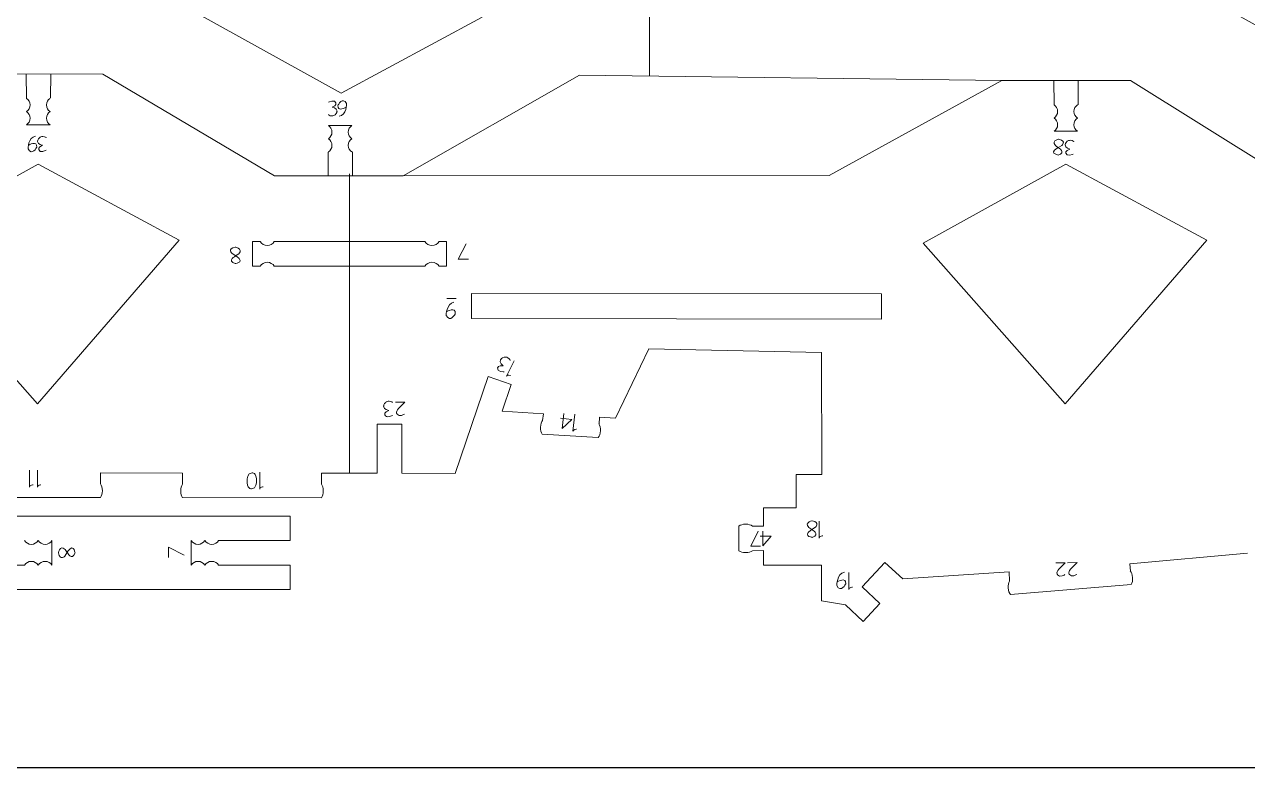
# Model space of a CAD drawing. Header units: centimetres. Extents: x -25 to 25, y -32.5 to 32.5.
# Drawn here: x -2.24 to 13.33, y -32.5 to -23.04 of the extents above; entities that cross this region are included whole.
import ezdxf

# ---------------------------------------------------------------- set-up
doc = ezdxf.new("R2010")
doc.units = ezdxf.units.CM
doc.header["$MEASUREMENT"] = 0
doc.layers.add('Capa 1', color=7, linetype='Continuous')

msp = doc.modelspace()

# ---------------------------------------------------------------- linework, layer by layer
at = {"layer": 'Capa 1', "color": 254}
msp.add_lwpolyline([(-25, -32.5), (25, -32.5), (25, 32.5), (-25, 32.5), (-25, -32.5)], close=True, dxfattribs=at)
at = {"layer": 'Capa 1', "color": 250, "lineweight": 9}
for points in [[(5.71897, -19.88756), (5.71897, -19.88756), (5.71851, -23.69702), (5.71851, -23.69702)], [(-2.21394, -23.98129), (-2.21394, -23.98129), (-2.21719, -23.67347), (-2.21719, -23.67347)], [(-1.90576, -23.67323), (-1.90576, -23.67323), (-1.90698, -23.97302), (-1.90698, -23.97302)], [(4.82706, -23.68529), (4.82706, -23.68529), (10.20165, -23.75597), (10.20165, -23.75597)], [(10.86761, -24.06379), (10.86761, -24.06379), (10.86436, -23.75597), (10.86436, -23.75597)], [(11.17579, -23.75573), (11.17579, -23.75573), (11.17454, -24.06434), (11.17454, -24.06434)], [(-1.91392, -24.31833), (-1.91392, -24.31833), (-2.21393, -24.31817), (-2.21393, -24.31817)], [(1.92902, -24.32665), (1.92902, -24.32665), (1.62901, -24.32681), (1.62901, -24.32681)], [(11.16762, -24.40083), (11.16762, -24.40083), (10.86761, -24.40067), (10.86761, -24.40067)], [(1.62593, -24.66721), (1.62593, -24.66721), (1.62576, -24.97151), (1.62576, -24.97151)], [(1.93719, -24.97175), (1.93719, -24.97175), (1.93593, -24.66312), (1.93593, -24.66312)], [(1.89685, -24.94401), (1.89685, -24.94401), (1.89639, -28.75347), (1.89639, -28.75347)], [(2.5802, -24.96755), (2.5802, -24.96755), (8.0029, -24.96279), (8.0029, -24.96279)], [(2.86151, -25.80497), (2.86151, -25.80497), (0.94137, -25.80476), (0.94137, -25.80476)], [(0.94137, -26.11824), (0.94137, -26.11824), (2.85647, -26.11675), (2.85647, -26.11675)], [(3.6627, -27.52236), (3.6627, -27.52236), (3.24146, -28.75482), (3.24146, -28.75482)], [(3.6627, -27.52236), (3.6627, -27.52236), (3.24146, -28.75482), (3.24146, -28.75482)], [(5.06438, -28.29918), (5.06438, -28.29918), (4.34978, -28.25438), (4.34978, -28.25438)], [(-1.27152, -28.75026), (-1.27152, -28.75026), (-1.27183, -28.88887), (-1.27183, -28.88887)], [(1.54063, -28.7531), (1.54063, -28.7531), (1.54031, -28.8917), (1.54031, -28.8917)], [(-1.27184, -29.06235), (-1.27184, -29.06235), (-3.03872, -29.06057), (-3.03872, -29.06057)], [(1.54031, -29.06519), (1.54031, -29.06519), (-0.22657, -29.06341), (-0.22657, -29.06341)], [(6.85563, -29.7401), (6.85563, -29.7401), (6.85564, -29.42573), (6.85564, -29.42573)], [(-1.88929, -29.92302), (-1.88929, -29.92302), (-1.88946, -29.61092), (-1.88946, -29.61092)], [(-0.11817, -29.92302), (-0.11817, -29.92302), (-0.11801, -29.61092), (-0.11801, -29.61092)], [(0.23245, -29.61092), (0.23245, -29.61092), (1.14424, -29.61092), (1.14424, -29.61092)], [(-2.23975, -29.92302), (-2.23975, -29.92302), (-3.15171, -29.92302), (-3.15171, -29.92302)], [(0.23228, -29.92302), (0.23228, -29.92302), (1.14424, -29.92302), (1.14424, -29.92302)], [(11.84988, -30.16969), (11.84988, -30.16969), (10.31409, -30.29881), (10.31409, -30.29881)]]:
    msp.add_open_spline(points, degree=3, dxfattribs=at)
for points, knots in [([(3.58605, -22.9457), (3.58605, -22.9457), (1.79234, -23.91479), (1.79234, -23.91479), (1.79234, -23.91479), (1.79234, -23.91479), (-0.02356, -22.90824), (-0.02356, -22.90824), (-0.02356, -22.90824), (-0.02356, -22.90824), (1.78328, -20.86414), (1.78328, -20.86414), (1.78328, -20.86414), (1.78328, -20.86414), (3.58605, -22.9457), (3.58605, -22.9457)], [0, 0, 0, 0, 0.2, 0.2, 0.2, 0.2, 0.4, 0.4, 0.4, 0.4, 0.6, 0.6, 0.6, 0.6, 1, 1, 1, 1]), ([(16.65428, -22.86943), (16.65428, -22.86943), (14.86056, -23.83852), (14.86056, -23.83852), (14.86056, -23.83852), (14.86056, -23.83852), (13.04467, -22.83197), (13.04467, -22.83197), (13.04467, -22.83197), (13.04467, -22.83197), (14.8515, -20.78787), (14.8515, -20.78787), (14.8515, -20.78787), (14.8515, -20.78787), (16.65428, -22.86943), (16.65428, -22.86943)], [0, 0, 0, 0, 0.2, 0.2, 0.2, 0.2, 0.4, 0.4, 0.4, 0.4, 0.6, 0.6, 0.6, 0.6, 1, 1, 1, 1]), ([(-3.48658, -23.16955), (-3.48658, -23.16955), (-3.8706, -23.16779), (-3.8706, -23.16779), (-3.8706, -23.16779), (-3.8706, -23.16779), (-3.4509, -23.66915), (-3.4509, -23.66915), (-3.4509, -23.66915), (-3.4509, -23.66915), (-1.24238, -23.67348), (-1.24238, -23.67348)], [0, 0, 0, 0, 0.25, 0.25, 0.25, 0.25, 0.5, 0.5, 0.5, 0.5, 1, 1, 1, 1]), ([(-1.24238, -23.67347), (-1.24238, -23.67347), (0.94268, -24.96755), (0.94268, -24.96755), (0.94268, -24.96755), (0.94268, -24.96755), (2.5802, -24.96755), (2.5802, -24.96755), (2.5802, -24.96755), (2.5802, -24.96755), (4.82706, -23.68529), (4.82706, -23.68529)], [0, 0, 0, 0, 0.25, 0.25, 0.25, 0.25, 0.5, 0.5, 0.5, 0.5, 1, 1, 1, 1]), ([(8.0029, -24.96279), (8.0029, -24.96279), (10.20165, -23.75597), (10.20165, -23.75597), (10.20165, -23.75597), (10.20165, -23.75597), (11.83917, -23.75597), (11.83917, -23.75597), (11.83917, -23.75597), (11.83917, -23.75597), (13.68298, -24.9047), (13.68298, -24.9047)], [0, 0, 0, 0, 0.25, 0.25, 0.25, 0.25, 0.5, 0.5, 0.5, 0.5, 1, 1, 1, 1]), ([(-2.21393, -23.98129), (-2.18623, -23.99907), (-2.16787, -24.03015), (-2.16787, -24.06551), (-2.16787, -24.06551), (-2.16787, -24.10087), (-2.18623, -24.13195), (-2.21393, -24.14973)], [0, 0, 0, 0, 0.33333333, 0.33333333, 0.33333333, 0.33333333, 1, 1, 1, 1]), ([(-1.91392, -23.98145), (-1.94162, -23.99923), (-1.95998, -24.03031), (-1.95998, -24.06567), (-1.95998, -24.06567), (-1.95998, -24.10103), (-1.94162, -24.13211), (-1.91392, -24.14989)], [0, 0, 0, 0, 0.33333333, 0.33333333, 0.33333333, 0.33333333, 1, 1, 1, 1]), ([(10.86761, -24.06379), (10.89531, -24.08157), (10.91367, -24.11265), (10.91367, -24.14801), (10.91367, -24.14801), (10.91367, -24.18337), (10.89531, -24.21445), (10.86761, -24.23223)], [0, 0, 0, 0, 0.33333333, 0.33333333, 0.33333333, 0.33333333, 1, 1, 1, 1]), ([(11.16762, -24.06395), (11.13992, -24.08173), (11.12156, -24.11281), (11.12156, -24.14817), (11.12156, -24.14817), (11.12156, -24.18353), (11.13992, -24.21461), (11.16762, -24.23239)], [0, 0, 0, 0, 0.33333333, 0.33333333, 0.33333333, 0.33333333, 1, 1, 1, 1]), ([(-2.21393, -24.14973), (-2.18623, -24.16751), (-2.16787, -24.19859), (-2.16787, -24.23395), (-2.16787, -24.23395), (-2.16787, -24.26931), (-2.18623, -24.30039), (-2.21393, -24.31817)], [0, 0, 0, 0, 0.33333333, 0.33333333, 0.33333333, 0.33333333, 1, 1, 1, 1]), ([(-1.91392, -24.14989), (-1.94162, -24.16767), (-1.95998, -24.19875), (-1.95998, -24.23411), (-1.95998, -24.23411), (-1.95998, -24.26947), (-1.94162, -24.30055), (-1.91392, -24.31833)], [0, 0, 0, 0, 0.33333333, 0.33333333, 0.33333333, 0.33333333, 1, 1, 1, 1]), ([(10.86761, -24.23223), (10.89531, -24.25001), (10.91367, -24.28109), (10.91367, -24.31645), (10.91367, -24.31645), (10.91367, -24.35181), (10.89531, -24.38289), (10.86761, -24.40067)], [0, 0, 0, 0, 0.33333333, 0.33333333, 0.33333333, 0.33333333, 1, 1, 1, 1]), ([(11.16762, -24.23239), (11.13992, -24.25017), (11.12156, -24.28125), (11.12156, -24.31661), (11.12156, -24.31661), (11.12156, -24.35197), (11.13992, -24.38305), (11.16762, -24.40083)], [0, 0, 0, 0, 0.33333333, 0.33333333, 0.33333333, 0.33333333, 1, 1, 1, 1]), ([(1.62901, -24.49525), (1.65671, -24.47747), (1.67507, -24.44639), (1.67507, -24.41103), (1.67507, -24.41103), (1.67507, -24.37567), (1.65671, -24.34459), (1.62901, -24.32681)], [0, 0, 0, 0, 0.33333333, 0.33333333, 0.33333333, 0.33333333, 1, 1, 1, 1]), ([(1.92902, -24.49509), (1.90132, -24.47731), (1.88296, -24.44623), (1.88296, -24.41087), (1.88296, -24.41087), (1.88296, -24.37551), (1.90132, -24.34443), (1.92902, -24.32665)], [0, 0, 0, 0, 0.33333333, 0.33333333, 0.33333333, 0.33333333, 1, 1, 1, 1]), ([(1.62901, -24.66369), (1.65671, -24.64591), (1.67507, -24.61483), (1.67507, -24.57947), (1.67507, -24.57947), (1.67507, -24.54411), (1.65671, -24.51303), (1.62901, -24.49525)], [0, 0, 0, 0, 0.33333333, 0.33333333, 0.33333333, 0.33333333, 1, 1, 1, 1]), ([(1.92902, -24.66353), (1.90132, -24.64575), (1.88296, -24.61467), (1.88296, -24.57931), (1.88296, -24.57931), (1.88296, -24.54395), (1.90132, -24.51287), (1.92902, -24.49509)], [0, 0, 0, 0, 0.33333333, 0.33333333, 0.33333333, 0.33333333, 1, 1, 1, 1]), ([(-0.27022, -25.78669), (-0.27022, -25.78669), (-2.06394, -24.8176), (-2.06394, -24.8176), (-2.06394, -24.8176), (-2.06394, -24.8176), (-3.87983, -25.82415), (-3.87983, -25.82415), (-3.87983, -25.82415), (-3.87983, -25.82415), (-2.073, -27.86824), (-2.073, -27.86824), (-2.073, -27.86824), (-2.073, -27.86824), (-0.27022, -25.78669), (-0.27022, -25.78669)], [0, 0, 0, 0, 0.2, 0.2, 0.2, 0.2, 0.4, 0.4, 0.4, 0.4, 0.6, 0.6, 0.6, 0.6, 1, 1, 1, 1]), ([(12.81133, -25.78669), (12.81133, -25.78669), (11.01761, -24.8176), (11.01761, -24.8176), (11.01761, -24.8176), (11.01761, -24.8176), (9.20172, -25.82415), (9.20172, -25.82415), (9.20172, -25.82415), (9.20172, -25.82415), (11.00855, -27.86824), (11.00855, -27.86824), (11.00855, -27.86824), (11.00855, -27.86824), (12.81133, -25.78669), (12.81133, -25.78669)], [0, 0, 0, 0, 0.2, 0.2, 0.2, 0.2, 0.4, 0.4, 0.4, 0.4, 0.6, 0.6, 0.6, 0.6, 1, 1, 1, 1]), ([(0.75981, -26.11824), (0.75981, -26.11824), (0.66452, -26.11836), (0.66452, -26.11836), (0.66452, -26.11836), (0.66452, -26.11836), (0.66452, -25.80476), (0.66452, -25.80476), (0.66452, -25.80476), (0.66452, -25.80476), (0.75983, -25.80476), (0.75983, -25.80476)], [0, 0, 0, 0, 0.25, 0.25, 0.25, 0.25, 0.5, 0.5, 0.5, 0.5, 1, 1, 1, 1]), ([(0.94137, -25.80476), (0.9222, -25.83461), (0.88871, -25.8544), (0.8506, -25.8544), (0.8506, -25.8544), (0.81249, -25.8544), (0.77899, -25.83461), (0.75983, -25.80476)], [0, 0, 0, 0, 0.33333333, 0.33333333, 0.33333333, 0.33333333, 1, 1, 1, 1]), ([(2.85647, -25.80476), (2.87564, -25.83461), (2.90913, -25.8544), (2.94725, -25.8544), (2.94725, -25.8544), (2.98535, -25.8544), (3.01885, -25.83461), (3.03801, -25.80476)], [0, 0, 0, 0, 0.33333333, 0.33333333, 0.33333333, 0.33333333, 1, 1, 1, 1]), ([(3.03803, -26.11824), (3.03803, -26.11824), (3.13333, -26.11836), (3.13333, -26.11836), (3.13333, -26.11836), (3.13333, -26.11836), (3.13333, -25.80476), (3.13333, -25.80476), (3.13333, -25.80476), (3.13333, -25.80476), (3.03801, -25.80476), (3.03801, -25.80476)], [0, 0, 0, 0, 0.25, 0.25, 0.25, 0.25, 0.5, 0.5, 0.5, 0.5, 1, 1, 1, 1]), ([(0.94137, -26.11824), (0.9222, -26.08838), (0.88871, -26.0686), (0.8506, -26.0686), (0.8506, -26.0686), (0.81249, -26.0686), (0.77899, -26.08838), (0.75983, -26.11824)], [0, 0, 0, 0, 0.33333333, 0.33333333, 0.33333333, 0.33333333, 1, 1, 1, 1]), ([(2.85647, -26.11824), (2.87564, -26.08838), (2.90913, -26.0686), (2.94725, -26.0686), (2.94725, -26.0686), (2.98535, -26.0686), (3.01885, -26.08838), (3.03801, -26.11824)], [0, 0, 0, 0, 0.33333333, 0.33333333, 0.33333333, 0.33333333, 1, 1, 1, 1]), ([(8.66923, -26.79051), (8.66923, -26.79051), (3.45253, -26.78526), (3.45253, -26.78526), (3.45253, -26.78526), (3.45253, -26.78526), (3.45285, -26.46393), (3.45285, -26.46393), (3.45285, -26.46393), (3.45285, -26.46393), (8.66955, -26.46918), (8.66955, -26.46918), (8.66955, -26.46918), (8.66955, -26.46918), (8.66923, -26.79051), (8.66923, -26.79051)], [0, 0, 0, 0, 0.2, 0.2, 0.2, 0.2, 0.4, 0.4, 0.4, 0.4, 0.6, 0.6, 0.6, 0.6, 1, 1, 1, 1]), ([(5.70944, -27.16811), (5.70944, -27.16811), (5.28473, -28.05275), (5.28473, -28.05275), (5.28473, -28.05275), (5.28473, -28.05275), (5.08063, -28.03997), (5.08063, -28.03997), (5.08063, -28.03997), (5.08063, -28.03997), (5.07514, -28.12745), (5.07514, -28.12745)], [0, 0, 0, 0, 0.25, 0.25, 0.25, 0.25, 0.5, 0.5, 0.5, 0.5, 1, 1, 1, 1]), ([(7.02913, -29.42573), (7.02913, -29.42573), (7.16772, -29.42801), (7.16772, -29.42801), (7.16772, -29.42801), (7.16772, -29.42801), (7.16773, -29.19406), (7.16773, -29.19406), (7.16773, -29.19406), (7.16773, -29.19406), (7.58403, -29.19406), (7.58403, -29.19406), (7.58403, -29.19406), (7.58403, -29.19406), (7.58403, -28.77088), (7.58403, -28.77088), (7.58403, -28.77088), (7.58403, -28.77088), (7.91074, -28.77088), (7.91074, -28.77088), (7.91074, -28.77088), (7.91074, -28.77088), (7.90785, -27.21442), (7.90785, -27.21442), (7.90785, -27.21442), (7.90785, -27.21442), (5.70944, -27.16811), (5.70944, -27.16811)], [0, 0, 0, 0, 0.125, 0.125, 0.125, 0.125, 0.25, 0.25, 0.25, 0.25, 0.375, 0.375, 0.375, 0.375, 0.5, 0.5, 0.5, 0.5, 0.625, 0.625, 0.625, 0.625, 0.75, 0.75, 0.75, 0.75, 1, 1, 1, 1]), ([(4.35686, -28.08103), (4.35686, -28.08103), (4.36604, -27.99518), (4.36604, -27.99518), (4.36604, -27.99518), (4.36604, -27.99518), (3.84273, -27.96237), (3.84273, -27.96237), (3.84273, -27.96237), (3.84273, -27.96237), (3.95805, -27.62324), (3.95805, -27.62324), (3.95805, -27.62324), (3.95805, -27.62324), (3.6627, -27.52236), (3.6627, -27.52236)], [0, 0, 0, 0, 0.2, 0.2, 0.2, 0.2, 0.4, 0.4, 0.4, 0.4, 0.6, 0.6, 0.6, 0.6, 1, 1, 1, 1]), ([(3.24146, -28.75482), (3.24146, -28.75482), (2.56642, -28.75414), (2.56642, -28.75414), (2.56642, -28.75414), (2.56642, -28.75414), (2.56642, -28.1291), (2.56642, -28.1291), (2.56642, -28.1291), (2.56642, -28.1291), (2.25215, -28.1291), (2.25215, -28.1291), (2.25215, -28.1291), (2.25215, -28.1291), (2.25215, -28.75383), (2.25215, -28.75383), (2.25215, -28.75383), (2.25215, -28.75383), (1.54063, -28.7531), (1.54063, -28.7531)], [0, 0, 0, 0, 0.16666667, 0.16666667, 0.16666667, 0.16666667, 0.33333333, 0.33333333, 0.33333333, 0.33333333, 0.5, 0.5, 0.5, 0.5, 0.66666667, 0.66666667, 0.66666667, 0.66666667, 1, 1, 1, 1]), ([(4.34978, -28.25438), (4.33627, -28.2355), (4.32813, -28.20313), (4.32962, -28.16674), (4.32962, -28.16674), (4.33111, -28.13035), (4.34186, -28.09875), (4.35686, -28.08103)], [0, 0, 0, 0, 0.33333333, 0.33333333, 0.33333333, 0.33333333, 1, 1, 1, 1]), ([(5.06438, -28.29918), (5.07965, -28.2817), (5.09089, -28.25027), (5.09294, -28.21391), (5.09294, -28.21391), (5.09499, -28.17754), (5.08734, -28.14505), (5.07413, -28.12596)], [0, 0, 0, 0, 0.33333333, 0.33333333, 0.33333333, 0.33333333, 1, 1, 1, 1]), ([(-0.22656, -28.89348), (-0.22656, -28.89348), (-0.22626, -28.75132), (-0.22626, -28.75132), (-0.22626, -28.75132), (-0.22626, -28.75132), (-1.27152, -28.75026), (-1.27152, -28.75026)], [0, 0, 0, 0, 0.33333333, 0.33333333, 0.33333333, 0.33333333, 1, 1, 1, 1]), ([(-1.27183, -29.06236), (-1.25756, -29.04405), (-1.24811, -29.01204), (-1.24811, -28.97562), (-1.24811, -28.97562), (-1.24811, -28.9392), (-1.25756, -28.90718), (-1.27183, -28.88887)], [0, 0, 0, 0, 0.33333333, 0.33333333, 0.33333333, 0.33333333, 1, 1, 1, 1]), ([(-0.22656, -29.06697), (-0.24083, -29.04866), (-0.25028, -29.01665), (-0.25028, -28.98023), (-0.25028, -28.98023), (-0.25028, -28.94381), (-0.24083, -28.91179), (-0.22656, -28.89348)], [0, 0, 0, 0, 0.33333333, 0.33333333, 0.33333333, 0.33333333, 1, 1, 1, 1]), ([(1.54031, -29.06519), (1.55458, -29.04688), (1.56403, -29.01487), (1.56403, -28.97845), (1.56403, -28.97845), (1.56403, -28.94203), (1.55458, -28.91001), (1.54031, -28.8917)], [0, 0, 0, 0, 0.33333333, 0.33333333, 0.33333333, 0.33333333, 1, 1, 1, 1]), ([(-3.15171, -29.29889), (-3.15171, -29.29889), (1.14424, -29.29889), (1.14424, -29.29889), (1.14424, -29.29889), (1.14424, -29.29889), (1.14424, -29.61092), (1.14424, -29.61092)], [0, 0, 0, 0, 0.33333333, 0.33333333, 0.33333333, 0.33333333, 1, 1, 1, 1]), ([(7.02913, -29.42573), (7.01082, -29.41146), (6.97881, -29.40201), (6.94239, -29.40201), (6.94239, -29.40201), (6.90597, -29.40201), (6.87395, -29.41146), (6.85564, -29.42573)], [0, 0, 0, 0, 0.33333333, 0.33333333, 0.33333333, 0.33333333, 1, 1, 1, 1]), ([(-2.23992, -29.61092), (-2.22142, -29.63974), (-2.18909, -29.65884), (-2.1523, -29.65884), (-2.1523, -29.65884), (-2.11552, -29.65884), (-2.08318, -29.63974), (-2.06469, -29.61092)], [0, 0, 0, 0, 0.33333333, 0.33333333, 0.33333333, 0.33333333, 1, 1, 1, 1]), ([(-2.06469, -29.61092), (-2.04619, -29.63974), (-2.01386, -29.65884), (-1.97707, -29.65884), (-1.97707, -29.65884), (-1.94029, -29.65884), (-1.90796, -29.63974), (-1.88946, -29.61092)], [0, 0, 0, 0, 0.33333333, 0.33333333, 0.33333333, 0.33333333, 1, 1, 1, 1]), ([(0.05722, -29.61092), (0.03873, -29.63974), (0.00639, -29.65884), (-0.03039, -29.65884), (-0.03039, -29.65884), (-0.06718, -29.65884), (-0.09951, -29.63974), (-0.11801, -29.61092)], [0, 0, 0, 0, 0.33333333, 0.33333333, 0.33333333, 0.33333333, 1, 1, 1, 1]), ([(0.23245, -29.61092), (0.21395, -29.63974), (0.18162, -29.65884), (0.14484, -29.65884), (0.14484, -29.65884), (0.10805, -29.65884), (0.07572, -29.63974), (0.05722, -29.61092)], [0, 0, 0, 0, 0.33333333, 0.33333333, 0.33333333, 0.33333333, 1, 1, 1, 1]), ([(7.02912, -29.7401), (7.01081, -29.75437), (6.9788, -29.76382), (6.94238, -29.76382), (6.94238, -29.76382), (6.90596, -29.76382), (6.87394, -29.75437), (6.85563, -29.7401)], [0, 0, 0, 0, 0.33333333, 0.33333333, 0.33333333, 0.33333333, 1, 1, 1, 1]), ([(7.90854, -30.37931), (7.90854, -30.37931), (7.90779, -29.92234), (7.90779, -29.92234), (7.90779, -29.92234), (7.90779, -29.92234), (7.16773, -29.92234), (7.16773, -29.92234), (7.16773, -29.92234), (7.16773, -29.92234), (7.16773, -29.73782), (7.16773, -29.73782), (7.16773, -29.73782), (7.16773, -29.73782), (7.02912, -29.7401), (7.02912, -29.7401)], [0, 0, 0, 0, 0.2, 0.2, 0.2, 0.2, 0.4, 0.4, 0.4, 0.4, 0.6, 0.6, 0.6, 0.6, 1, 1, 1, 1]), ([(-2.23975, -29.92302), (-2.22125, -29.89421), (-2.18892, -29.87511), (-2.15214, -29.87511), (-2.15214, -29.87511), (-2.11535, -29.87511), (-2.08302, -29.89421), (-2.06452, -29.92302)], [0, 0, 0, 0, 0.33333333, 0.33333333, 0.33333333, 0.33333333, 1, 1, 1, 1]), ([(-2.06452, -29.92302), (-2.04602, -29.89421), (-2.01369, -29.87511), (-1.97691, -29.87511), (-1.97691, -29.87511), (-1.94012, -29.87511), (-1.90779, -29.89421), (-1.88929, -29.92302)], [0, 0, 0, 0, 0.33333333, 0.33333333, 0.33333333, 0.33333333, 1, 1, 1, 1]), ([(0.05706, -29.92302), (0.03856, -29.89421), (0.00623, -29.87511), (-0.03056, -29.87511), (-0.03056, -29.87511), (-0.06734, -29.87511), (-0.09968, -29.89421), (-0.11817, -29.92302)], [0, 0, 0, 0, 0.33333333, 0.33333333, 0.33333333, 0.33333333, 1, 1, 1, 1]), ([(0.23228, -29.92302), (0.21379, -29.89421), (0.18145, -29.87511), (0.14467, -29.87511), (0.14467, -29.87511), (0.10788, -29.87511), (0.07555, -29.89421), (0.05706, -29.92302)], [0, 0, 0, 0, 0.33333333, 0.33333333, 0.33333333, 0.33333333, 1, 1, 1, 1]), ([(10.3008, -30.12583), (10.3008, -30.12583), (10.29491, -30.00857), (10.29491, -30.00857), (10.29491, -30.00857), (10.29491, -30.00857), (8.94483, -30.09727), (8.94483, -30.09727), (8.94483, -30.09727), (8.94483, -30.09727), (8.71198, -29.88862), (8.71198, -29.88862), (8.71198, -29.88862), (8.71198, -29.88862), (8.42411, -30.20037), (8.42411, -30.20037), (8.42411, -30.20037), (8.42411, -30.20037), (8.65203, -30.41358), (8.65203, -30.41358), (8.65203, -30.41358), (8.65203, -30.41358), (8.43883, -30.64149), (8.43883, -30.64149), (8.43883, -30.64149), (8.43883, -30.64149), (8.2109, -30.42829), (8.2109, -30.42829), (8.2109, -30.42829), (8.2109, -30.42829), (7.90854, -30.37931), (7.90854, -30.37931)], [0, 0, 0, 0, 0.11111111, 0.11111111, 0.11111111, 0.11111111, 0.22222222, 0.22222222, 0.22222222, 0.22222222, 0.33333333, 0.33333333, 0.33333333, 0.33333333, 0.44444444, 0.44444444, 0.44444444, 0.44444444, 0.55555556, 0.55555556, 0.55555556, 0.55555556, 0.66666667, 0.66666667, 0.66666667, 0.66666667, 0.77777778, 0.77777778, 0.77777778, 0.77777778, 1, 1, 1, 1]), ([(13.3313, -29.76891), (13.3313, -29.76891), (11.83475, -29.90771), (11.83475, -29.90771), (11.83475, -29.90771), (11.83475, -29.90771), (11.83997, -29.99813), (11.83997, -29.99813)], [0, 0, 0, 0, 0.33333333, 0.33333333, 0.33333333, 0.33333333, 1, 1, 1, 1]), ([(1.14424, -29.92302), (1.14424, -29.92302), (1.14424, -30.23516), (1.14424, -30.23516), (1.14424, -30.23516), (1.14424, -30.23516), (-3.15171, -30.23516), (-3.15171, -30.23516)], [0, 0, 0, 0, 0.33333333, 0.33333333, 0.33333333, 0.33333333, 1, 1, 1, 1]), ([(11.84988, -30.1697), (11.86293, -30.1505), (11.87029, -30.11794), (11.86792, -30.0816), (11.86792, -30.0816), (11.86556, -30.04526), (11.85405, -30.01393), (11.83862, -29.99658)], [0, 0, 0, 0, 0.33333333, 0.33333333, 0.33333333, 0.33333333, 1, 1, 1, 1]), ([(10.31409, -30.29881), (10.29846, -30.28165), (10.28659, -30.25045), (10.2838, -30.21414), (10.2838, -30.21414), (10.28101, -30.17782), (10.28798, -30.14518), (10.3008, -30.12583)], [0, 0, 0, 0, 0.33333333, 0.33333333, 0.33333333, 0.33333333, 1, 1, 1, 1])]:
    msp.add_open_spline(points, degree=3, knots=knots, dxfattribs=at)
at = {"layer": 'Capa 1', "color": 240, "lineweight": 9}
for points, knots in [([(1.85701, -24.09411), (1.85701, -24.09411), (1.74234, -24.1589), (1.75056, -24.07044), (1.75056, -24.07044), (1.75056, -24.07044), (1.81024, -23.95081), (1.86189, -24.04852), (1.86189, -24.04852), (1.86189, -24.04852), (1.86142, -24.19365), (1.76682, -24.2099)], [0, 0, 0, 0, 0.25, 0.25, 0.25, 0.25, 0.5, 0.5, 0.5, 0.5, 1, 1, 1, 1]), ([(1.62953, -24.18817), (1.62953, -24.18817), (1.63676, -24.20665), (1.67281, -24.20545), (1.67281, -24.20545), (1.69152, -24.20483), (1.70492, -24.19814), (1.71464, -24.19049), (1.71464, -24.19049), (1.73834, -24.17179), (1.73956, -24.14275), (1.73956, -24.14275), (1.73956, -24.14275), (1.73834, -24.10104), (1.67712, -24.093), (1.67712, -24.093), (1.67712, -24.093), (1.73708, -24.07071), (1.72471, -24.03858), (1.72471, -24.03858), (1.72471, -24.03858), (1.71607, -23.98915), (1.62953, -24.03114), (1.62953, -24.03114)], [0, 0, 0, 0, 0.14285714, 0.14285714, 0.14285714, 0.14285714, 0.28571429, 0.28571429, 0.28571429, 0.28571429, 0.42857143, 0.42857143, 0.42857143, 0.42857143, 0.57142857, 0.57142857, 0.57142857, 0.57142857, 0.71428571, 0.71428571, 0.71428571, 0.71428571, 1, 1, 1, 1]), ([(-2.18974, -24.57805), (-2.18974, -24.57805), (-2.07507, -24.51326), (-2.08329, -24.60172), (-2.08329, -24.60172), (-2.08329, -24.60172), (-2.14297, -24.72135), (-2.19462, -24.62364), (-2.19462, -24.62364), (-2.19462, -24.62364), (-2.19415, -24.47851), (-2.09955, -24.46226)], [0, 0, 0, 0, 0.25, 0.25, 0.25, 0.25, 0.5, 0.5, 0.5, 0.5, 1, 1, 1, 1]), ([(-1.96226, -24.48399), (-1.96226, -24.48399), (-1.96949, -24.46551), (-2.00554, -24.46671), (-2.00554, -24.46671), (-2.02425, -24.46733), (-2.03765, -24.47402), (-2.04737, -24.48167), (-2.04737, -24.48167), (-2.07107, -24.50037), (-2.07229, -24.52941), (-2.07229, -24.52941), (-2.07229, -24.52941), (-2.07107, -24.57112), (-2.00985, -24.57916), (-2.00985, -24.57916), (-2.00985, -24.57916), (-2.06981, -24.60145), (-2.05744, -24.63358), (-2.05744, -24.63358), (-2.05744, -24.63358), (-2.0488, -24.68301), (-1.96226, -24.64102), (-1.96226, -24.64102)], [0, 0, 0, 0, 0.14285714, 0.14285714, 0.14285714, 0.14285714, 0.28571429, 0.28571429, 0.28571429, 0.28571429, 0.42857143, 0.42857143, 0.42857143, 0.42857143, 0.57142857, 0.57142857, 0.57142857, 0.57142857, 0.71428571, 0.71428571, 0.71428571, 0.71428571, 1, 1, 1, 1]), ([(10.92004, -24.60939), (10.92004, -24.60939), (11.02883, -24.66897), (10.91976, -24.70369), (10.91976, -24.70369), (10.91976, -24.70369), (10.76441, -24.67421), (10.9656, -24.58211), (10.9656, -24.58211), (10.9656, -24.58211), (11.03212, -24.5302), (10.93021, -24.5011), (10.93021, -24.5011), (10.93021, -24.5011), (10.79532, -24.52526), (10.92004, -24.60939)], [0, 0, 0, 0, 0.2, 0.2, 0.2, 0.2, 0.4, 0.4, 0.4, 0.4, 0.6, 0.6, 0.6, 0.6, 1, 1, 1, 1]), ([(11.1205, -24.53454), (11.1205, -24.53454), (11.11426, -24.5157), (11.0782, -24.51498), (11.0782, -24.51498), (11.05948, -24.5146), (11.04575, -24.52057), (11.03563, -24.52769), (11.03563, -24.52769), (11.01097, -24.54511), (11.00821, -24.57404), (11.00821, -24.57404), (11.00821, -24.57404), (11.00721, -24.61576), (11.06792, -24.62704), (11.06792, -24.62704), (11.06792, -24.62704), (11.00686, -24.64611), (11.0175, -24.67885), (11.0175, -24.67885), (11.0175, -24.67885), (11.0235, -24.72867), (11.11215, -24.69134), (11.11215, -24.69134)], [0, 0, 0, 0, 0.14285714, 0.14285714, 0.14285714, 0.14285714, 0.28571429, 0.28571429, 0.28571429, 0.28571429, 0.42857143, 0.42857143, 0.42857143, 0.42857143, 0.57142857, 0.57142857, 0.57142857, 0.57142857, 0.71428571, 0.71428571, 0.71428571, 0.71428571, 1, 1, 1, 1]), ([(3.41334, -26.02925), (3.41334, -26.02925), (3.28303, -26.02925), (3.28303, -26.02925), (3.28303, -26.02925), (3.28303, -26.02925), (3.38417, -25.83203), (3.38417, -25.83203)], [0, 0, 0, 0, 0.33333333, 0.33333333, 0.33333333, 0.33333333, 1, 1, 1, 1]), ([(0.44905, -25.98739), (0.44905, -25.98739), (0.33273, -26.04327), (0.44412, -26.08537), (0.44412, -26.08537), (0.44412, -26.08537), (0.60713, -26.06333), (0.40323, -25.95653), (0.40323, -25.95653), (0.40323, -25.95653), (0.337, -25.89892), (0.44447, -25.87433), (0.44447, -25.87433), (0.44447, -25.87433), (0.58326, -25.90689), (0.44905, -25.98739)], [0, 0, 0, 0, 0.2, 0.2, 0.2, 0.2, 0.4, 0.4, 0.4, 0.4, 0.6, 0.6, 0.6, 0.6, 1, 1, 1, 1]), ([(3.13387, -26.69721), (3.13387, -26.69721), (3.25316, -26.62981), (3.24461, -26.72183), (3.24461, -26.72183), (3.24461, -26.72183), (3.18252, -26.84628), (3.12879, -26.74464), (3.12879, -26.74464), (3.12879, -26.74464), (3.12928, -26.59366), (3.22769, -26.57675)], [0, 0, 0, 0, 0.25, 0.25, 0.25, 0.25, 0.5, 0.5, 0.5, 0.5, 1, 1, 1, 1]), ([(3.94391, -27.31925), (3.94391, -27.31925), (3.94612, -27.29872), (3.91228, -27.2825), (3.91228, -27.2825), (3.89472, -27.27408), (3.87914, -27.27381), (3.8665, -27.2762), (3.8665, -27.2762), (3.83564, -27.28206), (3.82056, -27.30827), (3.82056, -27.30827), (3.82056, -27.30827), (3.80164, -27.34734), (3.85426, -27.38418), (3.85426, -27.38418), (3.85426, -27.38418), (3.78823, -27.37593), (3.7842, -27.41152), (3.7842, -27.41152), (3.7842, -27.41152), (3.76841, -27.46127), (3.86844, -27.46413), (3.86844, -27.46413)], [0, 0, 0, 0, 0.14285714, 0.14285714, 0.14285714, 0.14285714, 0.28571429, 0.28571429, 0.28571429, 0.28571429, 0.42857143, 0.42857143, 0.42857143, 0.42857143, 0.57142857, 0.57142857, 0.57142857, 0.57142857, 0.71428571, 0.71428571, 0.71428571, 0.71428571, 1, 1, 1, 1]), ([(2.44745, -27.85402), (2.44745, -27.85402), (2.43993, -27.83479), (2.40243, -27.83604), (2.40243, -27.83604), (2.38296, -27.83668), (2.36902, -27.84364), (2.35891, -27.8516), (2.35891, -27.8516), (2.33426, -27.87106), (2.33299, -27.90127), (2.33299, -27.90127), (2.33299, -27.90127), (2.33426, -27.94466), (2.39794, -27.95302), (2.39794, -27.95302), (2.39794, -27.95302), (2.33557, -27.97621), (2.34843, -28.00963), (2.34843, -28.00963), (2.34843, -28.00963), (2.35742, -28.06106), (2.44745, -28.01737), (2.44745, -28.01737)], [0, 0, 0, 0, 0.14285714, 0.14285714, 0.14285714, 0.14285714, 0.28571429, 0.28571429, 0.28571429, 0.28571429, 0.42857143, 0.42857143, 0.42857143, 0.42857143, 0.57142857, 0.57142857, 0.57142857, 0.57142857, 0.71428571, 0.71428571, 0.71428571, 0.71428571, 1, 1, 1, 1]), ([(2.54372, -27.90724), (2.54372, -27.90724), (2.60414, -27.85067), (2.60414, -27.85067), (2.60414, -27.85067), (2.60414, -27.85067), (2.48417, -27.85067), (2.48417, -27.85067)], [0, 0, 0, 0, 0.33333333, 0.33333333, 0.33333333, 0.33333333, 1, 1, 1, 1]), ([(2.59773, -28.00111), (2.59773, -28.00111), (2.53341, -28.04357), (2.50516, -28.00111), (2.50516, -28.00111), (2.50516, -28.00111), (2.47299, -27.96897), (2.54372, -27.90724)], [0, 0, 0, 0, 0.33333333, 0.33333333, 0.33333333, 0.33333333, 1, 1, 1, 1]), ([(4.58425, -28.05406), (4.58425, -28.05406), (4.72861, -28.07045), (4.72861, -28.07045), (4.72861, -28.07045), (4.72861, -28.07045), (4.60552, -28.1859), (4.60552, -28.1859), (4.60552, -28.1859), (4.60552, -28.1859), (4.62632, -27.99152), (4.62632, -27.99152)], [0, 0, 0, 0, 0.25, 0.25, 0.25, 0.25, 0.5, 0.5, 0.5, 0.5, 1, 1, 1, 1]), ([(0.65039, -28.9508), (0.65039, -28.9508), (0.58832, -28.95876), (0.59455, -28.83721), (0.59455, -28.83721), (0.59455, -28.83721), (0.59459, -28.74457), (0.65801, -28.7469)], [0, 0, 0, 0, 0.33333333, 0.33333333, 0.33333333, 0.33333333, 1, 1, 1, 1]), ([(0.65801, -28.74713), (0.65801, -28.74713), (0.72003, -28.73913), (0.71378, -28.86074), (0.71378, -28.86074), (0.71378, -28.86074), (0.71378, -28.95339), (0.65039, -28.951)], [0, 0, 0, 0, 0.33333333, 0.33333333, 0.33333333, 0.33333333, 1, 1, 1, 1]), ([(7.78395, -29.47169), (7.78395, -29.47169), (7.90027, -29.52756), (7.78888, -29.56966), (7.78888, -29.56966), (7.78888, -29.56966), (7.62587, -29.54763), (7.82978, -29.44082), (7.82978, -29.44082), (7.82978, -29.44082), (7.896, -29.38322), (7.78853, -29.35863), (7.78853, -29.35863), (7.78853, -29.35863), (7.64974, -29.39119), (7.78395, -29.47169)], [0, 0, 0, 0, 0.2, 0.2, 0.2, 0.2, 0.4, 0.4, 0.4, 0.4, 0.6, 0.6, 0.6, 0.6, 1, 1, 1, 1]), ([(7.13118, -29.6803), (7.13118, -29.6803), (7.00592, -29.6803), (7.00592, -29.6803), (7.00592, -29.6803), (7.00592, -29.6803), (7.10314, -29.49072), (7.10314, -29.49072)], [0, 0, 0, 0, 0.33333333, 0.33333333, 0.33333333, 0.33333333, 1, 1, 1, 1]), ([(7.12785, -29.55586), (7.12785, -29.55586), (7.26751, -29.55586), (7.26751, -29.55586), (7.26751, -29.55586), (7.26751, -29.55586), (7.16246, -29.67947), (7.16246, -29.67947), (7.16246, -29.67947), (7.16246, -29.67947), (7.16125, -29.49156), (7.16125, -29.49156)], [0, 0, 0, 0, 0.25, 0.25, 0.25, 0.25, 0.5, 0.5, 0.5, 0.5, 1, 1, 1, 1]), ([(-1.6942, -29.76157), (-1.6942, -29.76157), (-1.63832, -29.87788), (-1.59622, -29.7665), (-1.59622, -29.7665), (-1.59622, -29.7665), (-1.61825, -29.60348), (-1.72506, -29.80739), (-1.72506, -29.80739), (-1.72506, -29.80739), (-1.78266, -29.87362), (-1.80726, -29.76615), (-1.80726, -29.76615), (-1.80726, -29.76615), (-1.77469, -29.62736), (-1.6942, -29.76157)], [0, 0, 0, 0, 0.2, 0.2, 0.2, 0.2, 0.4, 0.4, 0.4, 0.4, 0.6, 0.6, 0.6, 0.6, 1, 1, 1, 1]), ([(-0.40556, -29.82672), (-0.40556, -29.82672), (-0.40556, -29.69641), (-0.40556, -29.69641), (-0.40556, -29.69641), (-0.40556, -29.69641), (-0.20834, -29.79755), (-0.20834, -29.79755)], [0, 0, 0, 0, 0.33333333, 0.33333333, 0.33333333, 0.33333333, 1, 1, 1, 1]), ([(10.94979, -29.9514), (10.94979, -29.9514), (11.00926, -29.89383), (11.00926, -29.89383), (11.00926, -29.89383), (11.00926, -29.89383), (10.88931, -29.89582), (10.88931, -29.89582)], [0, 0, 0, 0, 0.33333333, 0.33333333, 0.33333333, 0.33333333, 1, 1, 1, 1]), ([(11.10148, -29.94888), (11.10148, -29.94888), (11.16095, -29.89131), (11.16095, -29.89131), (11.16095, -29.89131), (11.16095, -29.89131), (11.041, -29.8933), (11.041, -29.8933)], [0, 0, 0, 0, 0.33333333, 0.33333333, 0.33333333, 0.33333333, 1, 1, 1, 1]), ([(8.10577, -30.13533), (8.10577, -30.13533), (8.22506, -30.06793), (8.21651, -30.15995), (8.21651, -30.15995), (8.21651, -30.15995), (8.15443, -30.2844), (8.10069, -30.18275), (8.10069, -30.18275), (8.10069, -30.18275), (8.10118, -30.03178), (8.1996, -30.01487)], [0, 0, 0, 0, 0.25, 0.25, 0.25, 0.25, 0.5, 0.5, 0.5, 0.5, 1, 1, 1, 1]), ([(11.00536, -30.04436), (11.00536, -30.04436), (10.94175, -30.08788), (10.9128, -30.0459), (10.9128, -30.0459), (10.9128, -30.0459), (10.8801, -30.0143), (10.94979, -29.9514)], [0, 0, 0, 0, 0.33333333, 0.33333333, 0.33333333, 0.33333333, 1, 1, 1, 1]), ([(11.15704, -30.04184), (11.15704, -30.04184), (11.09344, -30.08536), (11.06448, -30.04338), (11.06448, -30.04338), (11.06448, -30.04338), (11.03179, -30.01177), (11.10148, -29.94888)], [0, 0, 0, 0, 0.33333333, 0.33333333, 0.33333333, 0.33333333, 1, 1, 1, 1])]:
    msp.add_open_spline(points, degree=3, knots=knots, dxfattribs=at)
for points in [[(3.25781, -26.52753), (3.25781, -26.52753), (3.13625, -26.52753), (3.13625, -26.52753)], [(3.8954, -27.5166), (3.8954, -27.5166), (3.99609, -27.3233), (3.99609, -27.3233)], [(3.94834, -27.50966), (3.94834, -27.50966), (3.91026, -27.49177), (3.8954, -27.5166)], [(4.74285, -28.21999), (4.74285, -28.21999), (4.76744, -28.00343), (4.76744, -28.00343)], [(4.78977, -28.19451), (4.78977, -28.19451), (4.74781, -28.19148), (4.74285, -28.21999)], [(-2.17439, -28.9304), (-2.17439, -28.9304), (-2.17439, -28.71245), (-2.17439, -28.71245)], [(-2.07337, -28.9304), (-2.07337, -28.9304), (-2.07337, -28.71245), (-2.07337, -28.71245)], [(0.75482, -28.95793), (0.75482, -28.95793), (0.75482, -28.73997), (0.75482, -28.73997)], [(-2.13064, -28.89979), (-2.13064, -28.89979), (-2.17268, -28.90151), (-2.17439, -28.9304)], [(-2.02963, -28.89979), (-2.02963, -28.89979), (-2.07167, -28.90151), (-2.07337, -28.9304)], [(0.79856, -28.92732), (0.79856, -28.92732), (0.75652, -28.92904), (0.75482, -28.95793)], [(7.87921, -29.58028), (7.87921, -29.58028), (7.87921, -29.36232), (7.87921, -29.36232)], [(7.92296, -29.54967), (7.92296, -29.54967), (7.88092, -29.55139), (7.87921, -29.58028)], [(8.25651, -30.23491), (8.25651, -30.23491), (8.25651, -30.01696), (8.25651, -30.01696)], [(8.30025, -30.20431), (8.30025, -30.20431), (8.25822, -30.20603), (8.25651, -30.23491)]]:
    msp.add_open_spline(points, degree=3, dxfattribs=at)

doc.saveas('drawing.dxf')
